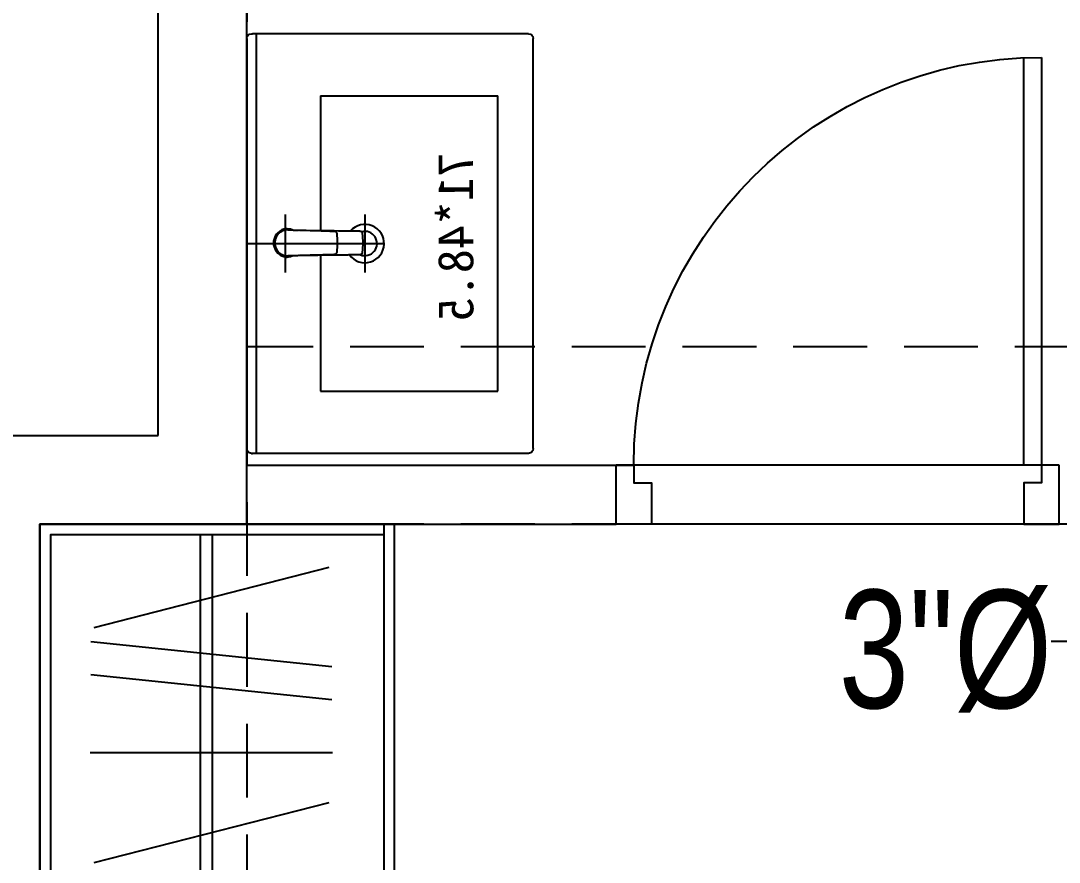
# Model space of a CAD drawing. Header units: millimetres. Extents: x 98197 to 106565, y 53890 to 60222.
# Drawn here: x 102769.6 to 102945.4, y 55333.4 to 55475.8 of the extents above; entities that cross this region are included whole.
import ezdxf

# ---------------------------------------------------------------- set-up
doc = ezdxf.new("R2010")
doc.units = ezdxf.units.MM
doc.header["$LTSCALE"] = 50
doc.header["$MEASUREMENT"] = 0
doc.linetypes.add('CENTER2', pattern=[1.125, 0.75, -0.125, 0.125, -0.125])
doc.linetypes.add('HIDDEN', pattern=[0.375, 0.25, -0.125])
doc.layers.get('0').update_dxf_attribs({"color": 8, "linetype": 'CONTINUOUS'})
for name, color, linetype in [('00', 7, 'HIDDEN'), ('35', 4, 'CENTER2'), ('furniture', 55, 'CONTINUOUS')]:
    doc.layers.add(name, color=color, linetype=linetype)
doc.styles.add('CHINA', font='c2', dxfattribs={"bigfont": 'china'})
doc.styles.get("Standard").update_dxf_attribs({"font": 'romand.shx', "bigfont": 'dayump.shx'})

# ---------------------------------------------------------------- blocks, each defined once
blk = doc.blocks.new('*U65', base_point=(71637.47, 1628.82))
for p, q in [((71602.97, 1702.82), (71602.97, 1633.82)), ((71605.97, 1633.82), (71605.97, 1702.82)), ((71599.97, 1623.82), (71599.97, 1633.82)), ((71599.97, 1633.82), (71602.97, 1633.82)), ((71602.97, 1633.82), (71605.97, 1633.82)), ((71605.97, 1633.82), (71674.97, 1633.82)), ((71674.97, 1623.82), (71674.97, 1633.82)), ((71599.97, 1623.82), (71674.97, 1623.82))]:
    blk.add_line(p, q)
for points in [[(71599.97, 1633.82), (71602.97, 1633.82), (71602.97, 1630.82), (71605.97, 1630.82), (71605.97, 1623.82), (71599.97, 1623.82)], [(71674.97, 1633.82), (71671.97, 1633.82), (71671.97, 1630.82), (71668.97, 1630.82), (71668.97, 1623.82), (71674.97, 1623.82)]]:
    blk.add_lwpolyline(points)
blk.add_arc((71602.97, 1633.82), 69, 0, 90)
blk = doc.blocks.new('A$C0C512B12')
at = {"layer": 'furniture'}
for p, q in [((-86.18, 70.11), (-90.42, 110.91)), ((-80.61, 70.11), (-84.84, 110.91)), ((-71.63, 70), (-71.63, 111.01)), ((-51.14, 70), (-51.14, 111.01)), ((-31.03, 70.11), (-35.27, 110.91)), ((-25.46, 70.11), (-29.7, 110.91)), ((-102.96, 70.62), (-92.77, 110.4)), ((-63.19, 70.62), (-53, 110.4)), ((-47.82, 70.62), (-37.62, 110.4)), ((-12.1, 92.31), (-108.5, 92.31)), ((-12.1, 90.31), (-108.5, 90.31))]:
    blk.add_line(p, q, dxfattribs=at)
for points in [[(-110.3, 61.31), (-110.3, 119.51), (-10.3, 119.51), (-10.3, 61.31)], [(-108.5, 61.31), (-108.5, 117.71), (-12.1, 117.71), (-12.1, 61.31)], [(-110.3, 61.31), (-40.3, 61.31)], [(-40.3, 59.51), (-110.3, 59.51), (-110.3, 61.31)], [(-40.3, 61.31), (-10.3, 61.31), (-10.3, 59.51), (-40.3, 59.51)]]:
    blk.add_lwpolyline(points, dxfattribs=at)

msp = doc.modelspace()

# ---------------------------------------------------------------- linework, layer by layer
for p, q in [((102792.857, 55405.566), (102792.857, 55600.566)), ((102807.857, 55390.566), (102807.857, 55600.566)), ((102807.857, 55472.766), (102807.857, 55403.366)), ((102814.357, 55442.958), (102814.357, 55433.174)), ((102827.857, 55442.958), (102827.857, 55433.174)), ((102813.641, 55440.279), (102813.479, 55440.182)), ((102813.807, 55440.362), (102813.641, 55440.279)), ((102813.977, 55440.431), (102813.807, 55440.362)), ((102814.148, 55440.486), (102813.977, 55440.431)), ((102814.148, 55440.486), (102813.977, 55440.431)), ((102814.221, 55440.297), (102814.091, 55440.258)), ((102814.32, 55440.527), (102814.148, 55440.486)), ((102814.32, 55440.527), (102814.148, 55440.486)), ((102814.318, 55440.321), (102814.221, 55440.297)), ((102814.415, 55440.34), (102814.318, 55440.321)), ((102814.491, 55440.555), (102814.32, 55440.527)), ((102814.514, 55440.354), (102814.415, 55440.34)), ((102814.659, 55440.57), (102814.491, 55440.555)), ((102814.612, 55440.365), (102814.514, 55440.354)), ((102814.79, 55440.374), (102814.612, 55440.365)), ((102814.741, 55440.37), (102814.641, 55440.364)), ((102814.682, 55440.366), (102814.641, 55440.364)), ((102814.699, 55440.572), (102814.659, 55440.57)), ((102814.699, 55440.572), (102814.92, 55440.57)), ((102814.778, 55440.372), (102814.741, 55440.37)), ((102814.821, 55440.373), (102814.778, 55440.372)), ((102814.815, 55440.374), (102814.79, 55440.374)), ((102814.821, 55440.373), (102814.798, 55440.372)), ((102814.815, 55440.374), (102814.846, 55440.373)), ((102814.821, 55440.373), (102814.831, 55440.373)), ((102814.831, 55440.373), (102814.821, 55440.373)), ((102814.922, 55440.374), (102814.824, 55440.372)), ((102814.87, 55440.373), (102814.824, 55440.372)), ((102814.853, 55440.373), (102814.831, 55440.373)), ((102814.87, 55440.373), (102814.838, 55440.373)), ((102814.87, 55440.373), (102814.838, 55440.373)), ((102814.872, 55440.373), (102814.838, 55440.373)), ((102814.884, 55440.374), (102814.857, 55440.373)), ((102814.895, 55440.374), (102814.863, 55440.373)), ((102814.875, 55440.373), (102814.863, 55440.373)), ((102814.922, 55440.374), (102814.87, 55440.373)), ((102814.922, 55440.374), (102814.872, 55440.373)), ((102814.872, 55440.373), (102814.88, 55440.373)), ((102814.94, 55440.373), (102814.872, 55440.373)), ((102814.884, 55440.374), (102814.889, 55440.374)), ((102814.895, 55440.374), (102814.94, 55440.373)), ((102814.92, 55440.57), (102815.242, 55440.53)), ((102814.92, 55440.57), (102815.242, 55440.53)), ((102814.922, 55440.374), (102814.996, 55440.373)), ((102814.926, 55440.373), (102814.989, 55440.373)), ((102814.926, 55440.373), (102815.029, 55440.372)), ((102814.982, 55440.373), (102815.029, 55440.372)), ((102814.982, 55440.373), (102814.996, 55440.373)), ((102814.989, 55440.373), (102815.029, 55440.372)), ((102815.029, 55440.372), (102815.136, 55440.37)), ((102815.136, 55440.37), (102815.247, 55440.367)), ((102815.16, 55440.369), (102816.616, 55440.329)), ((102815.16, 55440.369), (102816.796, 55440.324)), ((102815.242, 55440.53), (102815.57, 55440.442)), ((102815.286, 55440.366), (102815.45, 55440.361)), ((102815.45, 55440.361), (102815.634, 55440.356)), ((102815.57, 55440.442), (102815.782, 55440.352)), ((102815.634, 55440.356), (102815.754, 55440.353)), ((102815.754, 55440.353), (102815.88, 55440.35)), ((102815.88, 55440.35), (102816.01, 55440.346)), ((102816.01, 55440.346), (102816.145, 55440.342)), ((102816.145, 55440.342), (102816.292, 55440.338)), ((102816.292, 55440.338), (102816.444, 55440.334)), ((102816.444, 55440.334), (102816.616, 55440.329)), ((102816.766, 55440.325), (102817.018, 55440.321)), ((102816.766, 55440.325), (102817.018, 55440.321)), ((102816.796, 55440.324), (102816.923, 55440.321)), ((102816.923, 55440.321), (102817.429, 55440.307)), ((102817.018, 55440.321), (102817.322, 55440.317)), ((102817.322, 55440.317), (102817.895, 55440.309)), ((102817.429, 55440.307), (102818.617, 55440.274)), ((102817.895, 55440.309), (102818.681, 55440.298)), ((102818.681, 55440.298), (102819.424, 55440.289)), ((102819.424, 55440.289), (102819.919, 55440.282)), ((102819.919, 55440.282), (102820.892, 55440.27)), ((102812.483, 55438.818), (102812.416, 55438.491)), ((102812.59, 55439.121), (102812.483, 55438.818)), ((102812.74, 55439.414), (102812.59, 55439.121)), ((102812.657, 55438.608), (102812.634, 55438.472)), ((102812.688, 55438.743), (102812.657, 55438.608)), ((102812.728, 55438.877), (102812.688, 55438.743)), ((102812.776, 55439.007), (102812.728, 55438.877)), ((102812.881, 55439.622), (102812.74, 55439.414)), ((102812.833, 55439.135), (102812.776, 55439.007)), ((102812.897, 55439.259), (102812.833, 55439.135)), ((102813.043, 55439.815), (102812.881, 55439.622)), ((102813.003, 55439.429), (102812.897, 55439.259)), ((102813.124, 55439.589), (102813.003, 55439.429)), ((102813.179, 55439.949), (102813.043, 55439.815)), ((102813.257, 55439.735), (102813.124, 55439.589)), ((102813.325, 55440.072), (102813.179, 55439.949)), ((102813.365, 55439.836), (102813.257, 55439.735)), ((102813.479, 55440.182), (102813.325, 55440.072)), ((102813.478, 55439.929), (102813.365, 55439.836)), ((102813.596, 55440.013), (102813.478, 55439.929)), ((102813.718, 55440.089), (102813.596, 55440.013)), ((102813.84, 55440.153), (102813.718, 55440.089)), ((102813.964, 55440.209), (102813.84, 55440.153)), ((102814.091, 55440.258), (102813.964, 55440.209)), ((102818.617, 55440.274), (102819.408, 55440.253)), ((102819.408, 55440.253), (102819.804, 55440.242)), ((102819.804, 55440.242), (102820.436, 55440.224)), ((102820.436, 55440.224), (102820.751, 55440.215)), ((102820.751, 55440.215), (102821.223, 55440.202)), ((102820.892, 55440.27), (102822.669, 55440.247)), ((102821.223, 55440.202), (102821.458, 55440.195)), ((102821.458, 55440.195), (102821.692, 55440.188)), ((102821.692, 55440.188), (102821.924, 55440.181)), ((102821.924, 55440.181), (102822.155, 55440.174)), ((102822.155, 55440.174), (102822.384, 55440.166)), ((102822.384, 55440.166), (102822.61, 55440.159)), ((102822.61, 55440.159), (102822.652, 55440.157)), ((102822.652, 55440.157), (102822.757, 55440.145)), ((102822.669, 55440.247), (102823.394, 55440.238)), ((102822.757, 55440.145), (102822.81, 55440.131)), ((102822.81, 55440.131), (102822.885, 55440.095)), ((102822.885, 55440.095), (102822.895, 55440.088)), ((102822.895, 55440.088), (102822.96, 55440.038)), ((102822.96, 55440.038), (102823.01, 55439.978)), ((102823.01, 55439.978), (102823.048, 55439.907)), ((102823.048, 55439.907), (102823.065, 55439.856)), ((102823.065, 55439.856), (102823.084, 55439.749)), ((102823.084, 55439.749), (102823.127, 55439.356)), ((102823.127, 55439.356), (102823.157, 55438.962)), ((102823.157, 55438.962), (102823.174, 55438.567)), ((102823.174, 55438.567), (102823.179, 55438.172)), ((102823.174, 55438.567), (102823.179, 55438.172)), ((102823.394, 55440.238), (102823.766, 55440.233)), ((102823.766, 55440.233), (102824.044, 55440.23)), ((102824.044, 55440.23), (102824.321, 55440.227)), ((102824.321, 55440.227), (102824.547, 55440.224)), ((102824.547, 55440.224), (102824.769, 55440.221)), ((102824.769, 55440.221), (102824.965, 55440.219)), ((102824.965, 55440.219), (102825.157, 55440.217)), ((102825.157, 55440.217), (102825.344, 55440.216)), ((102825.344, 55440.216), (102825.526, 55440.214)), ((102825.526, 55440.214), (102825.685, 55440.213)), ((102825.685, 55440.213), (102825.839, 55440.211)), ((102825.839, 55440.211), (102825.88, 55440.211)), ((102825.88, 55440.211), (102826.178, 55440.205)), ((102826.178, 55440.205), (102826.422, 55440.201)), ((102826.422, 55440.201), (102826.666, 55440.197)), ((102826.666, 55440.197), (102826.91, 55440.192)), ((102826.91, 55440.192), (102826.939, 55440.192)), ((102826.939, 55440.192), (102827.03, 55440.185)), ((102827.03, 55440.185), (102827.063, 55440.183)), ((102827.063, 55440.183), (102827.116, 55440.173)), ((102827.116, 55440.173), (102827.192, 55440.142)), ((102827.192, 55440.142), (102827.27, 55440.084)), ((102827.27, 55440.084), (102827.282, 55440.071)), ((102827.282, 55440.071), (102827.332, 55440.003)), ((102827.332, 55440.003), (102827.367, 55439.922)), ((102827.367, 55439.922), (102827.383, 55439.863)), ((102827.383, 55439.863), (102827.401, 55439.742)), ((102827.401, 55439.742), (102827.442, 55439.351)), ((102827.442, 55439.351), (102827.471, 55438.958)), ((102827.471, 55438.958), (102827.489, 55438.565)), ((102827.489, 55438.565), (102827.495, 55438.172)), ((102807.857, 55438.066), (102831.107, 55438.066)), ((102812.416, 55438.491), (102812.395, 55438.172)), ((102812.395, 55438.172), (102812.416, 55437.853)), ((102812.416, 55437.853), (102812.483, 55437.525)), ((102812.483, 55437.525), (102812.59, 55437.222)), ((102812.59, 55437.222), (102812.74, 55436.929)), ((102812.619, 55438.336), (102812.613, 55438.172)), ((102812.613, 55438.172), (102812.619, 55438.007)), ((102812.634, 55438.472), (102812.619, 55438.336)), ((102812.619, 55438.007), (102812.634, 55437.871)), ((102812.634, 55437.871), (102812.657, 55437.735)), ((102812.657, 55437.735), (102812.688, 55437.6)), ((102812.688, 55437.6), (102812.728, 55437.467)), ((102812.728, 55437.467), (102812.776, 55437.336)), ((102812.74, 55436.929), (102812.881, 55436.721)), ((102812.776, 55437.336), (102812.833, 55437.208)), ((102812.833, 55437.208), (102812.897, 55437.084)), ((102812.897, 55437.084), (102813.003, 55436.914)), ((102813.003, 55436.914), (102813.124, 55436.755)), ((102823.127, 55436.987), (102823.084, 55436.594)), ((102823.157, 55437.381), (102823.127, 55436.987)), ((102823.174, 55437.776), (102823.157, 55437.381)), ((102823.179, 55438.172), (102823.174, 55437.776)), ((102823.179, 55438.172), (102823.174, 55437.776)), ((102827.442, 55436.992), (102827.401, 55436.601)), ((102827.471, 55437.385), (102827.442, 55436.992)), ((102827.489, 55437.778), (102827.471, 55437.385)), ((102827.495, 55438.172), (102827.489, 55437.778)), ((102812.881, 55436.721), (102813.1, 55436.46)), ((102813.1, 55436.46), (102813.325, 55436.271)), ((102813.124, 55436.755), (102813.257, 55436.608)), ((102813.257, 55436.608), (102813.365, 55436.507)), ((102813.325, 55436.271), (102813.479, 55436.161)), ((102813.365, 55436.507), (102813.478, 55436.414)), ((102813.478, 55436.414), (102813.596, 55436.33)), ((102813.479, 55436.161), (102813.641, 55436.064)), ((102813.596, 55436.33), (102813.718, 55436.255)), ((102813.641, 55436.064), (102813.807, 55435.981)), ((102813.718, 55436.255), (102813.84, 55436.19)), ((102813.807, 55435.981), (102813.977, 55435.912)), ((102813.84, 55436.19), (102813.964, 55436.134)), ((102813.964, 55436.134), (102814.091, 55436.086)), ((102813.977, 55435.912), (102814.148, 55435.857)), ((102813.977, 55435.912), (102814.148, 55435.857)), ((102814.091, 55436.086), (102814.221, 55436.046)), ((102814.148, 55435.857), (102814.32, 55435.816)), ((102814.148, 55435.857), (102814.32, 55435.816)), ((102814.221, 55436.046), (102814.318, 55436.023)), ((102814.318, 55436.023), (102814.415, 55436.003)), ((102814.32, 55435.816), (102814.491, 55435.789)), ((102814.415, 55436.003), (102814.514, 55435.989)), ((102814.491, 55435.789), (102814.659, 55435.774)), ((102814.514, 55435.989), (102814.612, 55435.978)), ((102814.612, 55435.978), (102814.79, 55435.97)), ((102814.641, 55435.979), (102814.741, 55435.973)), ((102814.641, 55435.979), (102814.682, 55435.977)), ((102814.659, 55435.774), (102814.699, 55435.772)), ((102814.92, 55435.774), (102814.699, 55435.772)), ((102814.741, 55435.973), (102814.778, 55435.971)), ((102814.778, 55435.971), (102814.821, 55435.97)), ((102814.79, 55435.97), (102814.815, 55435.969)), ((102814.798, 55435.971), (102814.821, 55435.97)), ((102814.846, 55435.97), (102814.815, 55435.969)), ((102814.821, 55435.97), (102814.831, 55435.97)), ((102814.831, 55435.97), (102814.821, 55435.97)), ((102814.824, 55435.971), (102814.922, 55435.97)), ((102814.824, 55435.971), (102814.87, 55435.97)), ((102814.831, 55435.97), (102814.853, 55435.97)), ((102814.838, 55435.97), (102814.872, 55435.97)), ((102814.838, 55435.97), (102814.87, 55435.97)), ((102814.838, 55435.97), (102814.87, 55435.97)), ((102814.857, 55435.97), (102814.884, 55435.97)), ((102814.863, 55435.97), (102814.895, 55435.97)), ((102814.863, 55435.97), (102814.875, 55435.97)), ((102814.87, 55435.97), (102814.922, 55435.97)), ((102814.872, 55435.97), (102814.922, 55435.97)), ((102814.872, 55435.97), (102814.94, 55435.97)), ((102814.88, 55435.97), (102814.872, 55435.97)), ((102814.889, 55435.97), (102814.884, 55435.97)), ((102814.94, 55435.97), (102814.895, 55435.97)), ((102815.242, 55435.813), (102814.92, 55435.774)), ((102814.996, 55435.97), (102814.922, 55435.97)), ((102815.029, 55435.971), (102814.926, 55435.97)), ((102814.989, 55435.97), (102814.926, 55435.97)), ((102815.029, 55435.971), (102814.982, 55435.97)), ((102814.996, 55435.97), (102814.982, 55435.97)), ((102815.029, 55435.971), (102814.989, 55435.97)), ((102815.034, 55435.964), (102814.992, 55435.96)), ((102815.136, 55435.973), (102815.029, 55435.971)), ((102815.086, 55435.968), (102815.034, 55435.964)), ((102815.149, 55435.972), (102815.086, 55435.968)), ((102815.247, 55435.976), (102815.136, 55435.973)), ((102815.247, 55435.976), (102815.138, 55435.973)), ((102815.196, 55435.975), (102815.149, 55435.972)), ((102816.796, 55436.019), (102815.16, 55435.974)), ((102816.616, 55436.014), (102815.16, 55435.974)), ((102815.57, 55435.901), (102815.242, 55435.813)), ((102815.45, 55435.982), (102815.286, 55435.977)), ((102815.634, 55435.987), (102815.45, 55435.982)), ((102815.782, 55435.991), (102815.57, 55435.901)), ((102815.754, 55435.99), (102815.634, 55435.987)), ((102815.88, 55435.994), (102815.754, 55435.99)), ((102816.01, 55435.997), (102815.88, 55435.994)), ((102816.145, 55436.001), (102816.01, 55435.997)), ((102816.292, 55436.005), (102816.145, 55436.001)), ((102816.444, 55436.009), (102816.292, 55436.005)), ((102816.616, 55436.014), (102816.444, 55436.009)), ((102817.018, 55436.022), (102816.766, 55436.018)), ((102817.018, 55436.022), (102816.766, 55436.018)), ((102816.923, 55436.023), (102816.796, 55436.019)), ((102817.429, 55436.036), (102816.923, 55436.023)), ((102817.322, 55436.027), (102817.018, 55436.022)), ((102817.895, 55436.035), (102817.322, 55436.027)), ((102818.617, 55436.069), (102817.429, 55436.036)), ((102818.681, 55436.045), (102817.895, 55436.035)), ((102819.408, 55436.091), (102818.617, 55436.069)), ((102819.424, 55436.054), (102818.681, 55436.045)), ((102819.804, 55436.102), (102819.408, 55436.091)), ((102819.919, 55436.061), (102819.424, 55436.054)), ((102820.436, 55436.119), (102819.804, 55436.102)), ((102820.892, 55436.073), (102819.919, 55436.061)), ((102820.751, 55436.128), (102820.436, 55436.119)), ((102821.223, 55436.141), (102820.751, 55436.128)), ((102822.669, 55436.096), (102820.892, 55436.073)), ((102821.458, 55436.148), (102821.223, 55436.141)), ((102821.692, 55436.155), (102821.458, 55436.148)), ((102821.924, 55436.162), (102821.692, 55436.155)), ((102822.155, 55436.17), (102821.924, 55436.162)), ((102822.384, 55436.177), (102822.155, 55436.17)), ((102822.61, 55436.184), (102822.384, 55436.177)), ((102822.652, 55436.186), (102822.61, 55436.184)), ((102822.757, 55436.199), (102822.652, 55436.186)), ((102823.394, 55436.105), (102822.669, 55436.096)), ((102822.81, 55436.213), (102822.757, 55436.199)), ((102822.885, 55436.248), (102822.81, 55436.213)), ((102822.895, 55436.255), (102822.885, 55436.248)), ((102822.96, 55436.305), (102822.895, 55436.255)), ((102823.01, 55436.366), (102822.96, 55436.305)), ((102823.048, 55436.436), (102823.01, 55436.366)), ((102823.065, 55436.487), (102823.048, 55436.436)), ((102823.084, 55436.594), (102823.065, 55436.487)), ((102823.766, 55436.11), (102823.394, 55436.105)), ((102824.044, 55436.113), (102823.766, 55436.11)), ((102824.321, 55436.117), (102824.044, 55436.113)), ((102824.547, 55436.119), (102824.321, 55436.117)), ((102824.769, 55436.122), (102824.547, 55436.119)), ((102824.965, 55436.124), (102824.769, 55436.122)), ((102825.157, 55436.126), (102824.965, 55436.124)), ((102825.344, 55436.128), (102825.157, 55436.126)), ((102825.526, 55436.129), (102825.344, 55436.128)), ((102825.685, 55436.131), (102825.526, 55436.129)), ((102825.839, 55436.132), (102825.685, 55436.131)), ((102825.88, 55436.133), (102825.839, 55436.132)), ((102826.178, 55436.138), (102825.88, 55436.133)), ((102826.422, 55436.142), (102826.178, 55436.138)), ((102826.666, 55436.147), (102826.422, 55436.142)), ((102826.91, 55436.151), (102826.666, 55436.147)), ((102826.939, 55436.151), (102826.91, 55436.151)), ((102827.03, 55436.158), (102826.939, 55436.151)), ((102827.063, 55436.161), (102827.03, 55436.158)), ((102827.116, 55436.171), (102827.063, 55436.161)), ((102827.192, 55436.201), (102827.116, 55436.171)), ((102827.27, 55436.259), (102827.192, 55436.201)), ((102827.282, 55436.272), (102827.27, 55436.259)), ((102827.332, 55436.34), (102827.282, 55436.272)), ((102827.367, 55436.421), (102827.332, 55436.34)), ((102827.383, 55436.48), (102827.367, 55436.421)), ((102827.401, 55436.601), (102827.383, 55436.48)), ((102757.857, 55405.566), (102792.857, 55405.566)), ((102807.857, 55400.566), (102870.357, 55400.566)), ((102772.857, 55000.566), (102772.857, 55390.566)), ((102772.857, 55390.566), (102807.857, 55390.566)), ((102807.857, 55390.566), (102870.357, 55390.566))]:
    msp.add_line(p, q)
at = {"ltscale": 0.1}
for p, q in [((102808.657, 55473.566), (102808.857, 55473.566)), ((102855.557, 55473.566), (102808.857, 55473.566)), ((102809.457, 55473.566), (102809.457, 55402.566)), ((102856.357, 55403.366), (102856.357, 55472.766)), ((102820.357, 55463.066), (102820.357, 55440.226)), ((102820.357, 55463.066), (102850.357, 55463.066)), ((102850.357, 55413.066), (102850.357, 55463.066)), ((102820.357, 55436.117), (102820.357, 55413.066)), ((102820.357, 55413.066), (102850.357, 55413.066)), ((102808.857, 55402.566), (102808.657, 55402.566)), ((102808.657, 55402.566), (102808.857, 55402.566)), ((102855.557, 55402.566), (102808.857, 55402.566))]:
    msp.add_line(p, q, dxfattribs=at)
at = {"ltscale": 0.1, "extrusion": (0, 0, -1)}
for centre, start, end in [((-102808.657, 55472.766), 0, 90), ((-102855.557, 55472.766), 90, 180), ((-102808.657, 55403.366), 270, 0), ((-102855.557, 55403.366), 180, 270)]:
    msp.add_arc(centre, 0.8, start, end, dxfattribs=at)
for radius, start, end in [(3.25, 216.64528, 138.61771), (2.05, 247.99754, 105.64608)]:
    msp.add_arc((102827.857, 55438.066), radius, start, end)
at = {"layer": '00'}
for p, q in [((102807.857, 55600.566), (102807.857, 55000.566)), ((103325.357, 55420.566), (102807.857, 55420.566)), ((103325.357, 55390.566), (102807.857, 55390.566))]:
    msp.add_line(p, q, dxfattribs=at)
at = {"layer": '35', "color": 1, "linetype": 'Continuous'}
msp.add_line((102944.021, 55370.79), (102994.021, 55370.79), dxfattribs=at)

# ---------------------------------------------------------------- block references
at = {"xscale": -1}
msp.add_blockref('*U65', (102907.857, 55395.566), dxfattribs=at)
at = {"xscale": -1, "rotation": 90}
msp.add_blockref('A$C0C512B12', (102892.365, 55280.267), dxfattribs=at)

# ---------------------------------------------------------------- texts
at = {"lineweight": 40, "extrusion": (0, 0, -1), "insert": (102843.231, 55439.147), "char_height": 6, "width": 43.84929, "attachment_point": 5, "text_direction": (0.002094, -0.999998, 0)}
msp.add_mtext('{\\fDFKai-SB|b0|i0|c136|p65;\\C5;71*48.5}', dxfattribs=at)
at = {"layer": '35', "color": 1, "linetype": 'Continuous', "style": 'CHINA', "width": 0.8}
msp.add_text('3"%%C', height=20, dxfattribs=at).set_placement((102908.035, 55359.462))

doc.saveas('drawing.dxf')
